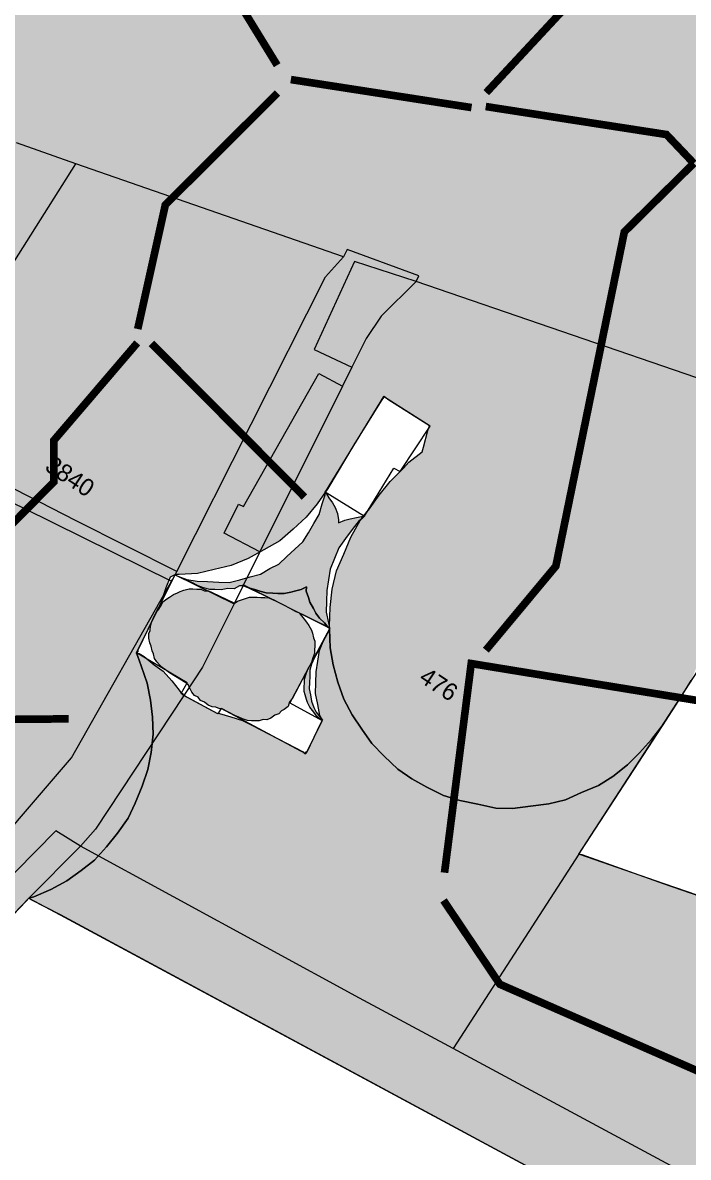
# Model space of a CAD drawing. Header units: metres. Extents: x -334141 to -333355, y -28168 to -27441.
# Drawn here: x -333699.4 to -333651.6, y -27916.3 to -27834.7 of the extents above; entities that cross this region are included whole.
import ezdxf

# ---------------------------------------------------------------- set-up
doc = ezdxf.new("R2010")
doc.units = ezdxf.units.M
for name, color, linetype, lineweight, true_color in [('EB-12-STREET-16-26M', 7, 'CONTINUOUS', 18, 0x4a5a46), ('EB-12-STREET-9-16M', 7, 'CONTINUOUS', 18, 0x84917d), ('EB-12-STREET-OVER-26M', 7, 'CONTINUOUS', 18, 0x2b3529), ('EB-12-STREET-VOID', 7, 'CONTINUOUS', 18, 0xe5e8e1), ('EB-BASE-DIVIDING', 7, 'CONTINUOUS', 18, 0xc8bcac), ('EB-BASE-EASEMENTS', 7, 'CONTINUOUS', 18, 0x71806b), ('EB-BASE-ENCROACHED', 7, 'CONTINUOUS', 18, 0x725d47), ('EB-BASE-PARCEL-NUMBERS', 7, 'CONTINUOUS', 9, 0x8a8d90), ('EB-BASE-PARCELS', 7, 'CONTINUOUS', 18, 0x8a8d90), ('EB-BASE-SECTIONS', 7, 'CONTINUOUS', 9, 0xded8cf), ('EB-BASE-SHEETS', 7, 'CONTINUOUS', 9, 0xded8cf), ('EB-BASE-STRUCTURES', 7, 'CONTINUOUS', 18, 0x4e504d)]:
    doc.layers.add(name, color=color, linetype=linetype, lineweight=lineweight, true_color=true_color)
doc.styles.add('OD-INTER', font='Inter.ttf')

msp = doc.modelspace()

# ---------------------------------------------------------------- hatches: boundary and pattern name
at = {"layer": 'EB-12-STREET-VOID', "transparency": 33554630}
for points in [[(-334024.373, -27732.058), (-334025.151, -27733.14), (-334026.019, -27734.109), (-334026.975, -27734.963), (-334028.019, -27735.703), (-334029.156, -27736.44), (-334030.378, -27736.952), (-334031.596, -27737.353), (-334032.906, -27737.751), (-334034.208, -27737.927), (-334035.503, -27737.881), (-334036.797, -27737.835), (-334038.084, -27737.568), (-334039.366, -27737.19), (-334040.742, -27736.808), (-334041.015, -27736.687), (-334041.292, -27736.678), (-334043.685, -27736.26), (-334044.24, -27736.24), (-334045.526, -27735.973), (-334046.813, -27735.705), (-334047.999, -27735.219), (-334049.182, -27734.623), (-334050.268, -27733.918), (-334051.354, -27733.214), (-334052.247, -27732.294), (-334053.136, -27731.264), (-334053.933, -27730.236), (-334054.541, -27729.105), (-334055.053, -27727.866), (-334055.472, -27726.63), (-334055.703, -27725.289), (-334055.845, -27724.063), (-334055.906, -27723.173), (-334055.975, -27722.505), (-334056.431, -27719.713), (-334056.5, -27719.045), (-334057.239, -27716.354), (-334057.4, -27715.683), (-334058.339, -27713.429), (-334058.669, -27712.307), (-334058.908, -27711.189), (-334059.053, -27710.074), (-334059.103, -27708.851), (-334059.072, -27702.746), (-334059.029, -27701.527), (-334058.89, -27700.199), (-334058.565, -27698.879), (-334058.06, -27697.676), (-334057.555, -27696.472), (-334056.868, -27695.386), (-334056.001, -27694.418), (-334055.133, -27693.45), (-334054.177, -27692.595), (-334053.133, -27691.855), (-334051.996, -27691.118), (-334050.774, -27690.606), (-334049.557, -27690.205), (-334048.25, -27689.918), (-334046.952, -27689.853), (-334044.074, -27689.622), (-334043.33, -27689.537), (-334040.163, -27688.983), (-334039.231, -27688.794), (-334038.302, -27688.716), (-334037.377, -27688.748), (-334034.588, -27688.403), (-334034.033, -27688.422), (-334030.492, -27687.77), (-334029.745, -27687.575), (-334026.658, -27686.685), (-334025.44, -27686.284), (-334024.046, -27686.111), (-334022.751, -27686.157), (-334021.457, -27686.203), (-334020.166, -27686.359), (-334018.883, -27686.737), (-334017.697, -27687.223), (-334016.515, -27687.82), (-334015.336, -27688.528), (-334014.346, -27689.34), (-334013.361, -27690.263), (-334012.564, -27691.29), (-334011.863, -27692.425), (-334011.163, -27693.56), (-334010.905, -27694.124), (-334010.816, -27694.238), (-334010.724, -27694.241), (-334008.436, -27694.988), (-334008.162, -27695.109), (-334007.885, -27695.119), (-334006.687, -27695.272), (-334005.585, -27695.533), (-334004.487, -27695.905), (-334003.393, -27696.387), (-334002.396, -27696.978), (-334001.941, -27697.216), (-334001.672, -27697.447), (-334001.306, -27697.571), (-333997.735, -27698.697), (-333997.647, -27698.811), (-333988.772, -27701.788), (-333977.339, -27705.745), (-333977.247, -27705.748), (-333968.191, -27708.843), (-333949.347, -27715.281), (-333938.735, -27718.875), (-333938.642, -27718.878), (-333922.638, -27724.439), (-333908.728, -27729.038), (-333908.547, -27729.155), (-333902.238, -27731.376), (-333902.149, -27731.49), (-333889.522, -27735.71), (-333876.992, -27740.038), (-333876.715, -27740.048), (-333876.345, -27740.061), (-333866.65, -27738.183), (-333865.44, -27738.004), (-333864.142, -27737.939), (-333862.848, -27737.984), (-333861.649, -27738.138), (-333860.367, -27738.516), (-333859.176, -27738.891), (-333858.083, -27739.374), (-333856.997, -27740.078), (-333856.003, -27740.779), (-333855.017, -27741.702), (-333854.216, -27742.619), (-333853.419, -27743.646), (-333852.715, -27744.67), (-333852.284, -27745.573), (-333852.115, -27746.023), (-333851.41, -27747.047), (-333851.237, -27747.386), (-333850.967, -27747.618), (-333849.897, -27748.766), (-333849.627, -27748.997), (-333849.354, -27749.118), (-333848.445, -27749.594), (-333848.171, -27749.715), (-333847.898, -27749.835), (-333820.911, -27759.003), (-333804.81, -27764.456), (-333786.239, -27770.773), (-333770.134, -27776.115), (-333769.398, -27776.252), (-333768.478, -27776.395), (-333768.478, -27776.395), (-333767.83, -27776.418), (-333766.994, -27776.337), (-333766.717, -27776.346), (-333765.511, -27776.278), (-333764.216, -27776.324), (-333763.018, -27776.477), (-333761.828, -27776.852), (-333760.638, -27777.227), (-333759.451, -27777.713), (-333758.458, -27778.414), (-333757.372, -27779.118), (-333756.474, -27779.927), (-333755.581, -27780.847), (-333754.877, -27781.871), (-333754.877, -27781.871), (-333754.511, -27781.995), (-333739.33, -27787.304), (-333739.238, -27787.307), (-333734.118, -27789.153), (-333724.608, -27792.486), (-333719.485, -27794.221), (-333719.392, -27794.224), (-333713.264, -27796.328), (-333701.01, -27800.645), (-333691.315, -27803.985), (-333691.222, -27803.988), (-333687.382, -27805.345), (-333683.542, -27806.701), (-333679.605, -27807.95), (-333677.594, -27808.687), (-333677.317, -27808.697), (-333673.48, -27810.165), (-333673.388, -27810.168), (-333669.636, -27811.41), (-333669.636, -27811.41), (-333662.96, -27813.755), (-333655.641, -27816.234), (-333651.25, -27817.721), (-333650.973, -27817.73), (-333650.88, -27817.734), (-333649.779, -27817.995), (-333648.584, -27818.259), (-333647.394, -27818.634), (-333646.212, -27819.231), (-333645.484, -27819.589), (-333645.303, -27819.707), (-333645.029, -27819.827), (-333642.741, -27820.574), (-333639.54, -27821.686), (-333639.448, -27821.689), (-333633.323, -27823.904), (-333632.499, -27824.155), (-333631.131, -27824.758), (-333629.949, -27825.355), (-333626.952, -27827.015), (-333623.409, -27828.916), (-333619.865, -27830.817), (-333619.773, -27830.82), (-333616.322, -27832.718), (-333609.146, -27836.635), (-333592.434, -27845.772), (-333592.341, -27845.775), (-333570.36, -27857.763), (-333546.295, -27871.045), (-333539.57, -27874.612), (-333539.478, -27874.616), (-333533.03, -27878.173), (-333526.764, -27881.614), (-333523.312, -27883.512), (-333522.222, -27884.105), (-333521.233, -27884.917), (-333520.247, -27885.84), (-333519.354, -27886.76), (-333518.649, -27887.783), (-333517.948, -27888.918), (-333517.437, -27890.157), (-333517.017, -27891.393), (-333516.69, -27892.626), (-333516.552, -27893.963), (-333516.507, -27895.297), (-333516.642, -27896.513), (-333516.874, -27897.837), (-333517.195, -27899.047), (-333517.7, -27900.25), (-333518.298, -27901.45), (-333518.984, -27902.536), (-333519.759, -27903.508), (-333520.719, -27904.473), (-333521.675, -27905.327), (-333522.812, -27906.064), (-333523.945, -27906.69), (-333524.037, -27906.687), (-333524.793, -27907.104), (-333525.078, -27907.316), (-333525.648, -27907.74), (-333526.126, -27908.168), (-333526.411, -27908.38), (-333526.889, -27908.807), (-333527.082, -27909.022), (-333527.275, -27909.237), (-333529.434, -27912.713), (-333530.9, -27914.882), (-333537.968, -27926.289), (-333537.968, -27926.289), (-333540.031, -27929.657), (-333540.424, -27930.309), (-333540.813, -27930.851), (-333542.086, -27932.804), (-333542.182, -27932.911), (-333551.298, -27947.243), (-333551.394, -27947.351), (-333558.663, -27959.195), (-333559.441, -27960.277), (-333560.309, -27961.246), (-333561.176, -27962.214), (-333562.225, -27963.065), (-333563.358, -27963.691), (-333564.491, -27964.317), (-333565.708, -27964.718), (-333567.019, -27965.116), (-333568.321, -27965.292), (-333569.619, -27965.358), (-333570.914, -27965.312), (-333572.204, -27965.155), (-333573.491, -27964.888), (-333574.678, -27964.402), (-333575.86, -27963.805), (-333607.39, -27946.93), (-333607.386, -27946.819), (-333620.016, -27940.046), (-333642.64, -27927.924), (-333642.733, -27927.921), (-333644.458, -27926.972), (-333645.545, -27926.268), (-333646.627, -27925.452), (-333647.616, -27924.64), (-333648.417, -27923.724), (-333649.21, -27922.586), (-333649.822, -27921.565), (-333650.427, -27920.323), (-333650.846, -27919.087), (-333651.08, -27917.858), (-333651.315, -27916.628), (-333651.36, -27915.295), (-333651.221, -27913.967), (-333650.993, -27912.754), (-333650.672, -27911.544), (-333650.26, -27910.338), (-333649.662, -27909.138), (-333648.975, -27908.052), (-333648.197, -27906.969), (-333647.333, -27906.112), (-333646.285, -27905.261), (-333645.24, -27904.521), (-333644.107, -27903.894), (-333642.978, -27903.379), (-333641.76, -27902.978), (-333640.454, -27902.691), (-333639.152, -27902.515), (-333637.853, -27902.45), (-333636.655, -27902.603), (-333635.368, -27902.871), (-333634.086, -27903.249), (-333629.055, -27904.981), (-333589.352, -27918.481), (-333589.074, -27918.491), (-333588.882, -27918.276), (-333569.872, -27888.53), (-333569.679, -27888.315), (-333569.952, -27888.194), (-333599.039, -27878.176), (-333599.128, -27878.062), (-333609.282, -27874.595), (-333639.466, -27864.206), (-333639.74, -27864.085), (-333639.933, -27864.3), (-333647.082, -27875.371), (-333647.86, -27876.454), (-333648.635, -27877.425), (-333649.591, -27878.28), (-333650.258, -27878.811), (-333650.47, -27879.581), (-333650.883, -27880.787), (-333651.389, -27881.991), (-333652.075, -27883.076), (-333653.448, -27885.248), (-333654.223, -27886.22), (-333655.09, -27887.188), (-333655.954, -27888.046), (-333657.002, -27888.897), (-333658.043, -27889.526), (-333659.264, -27890.038), (-333660.393, -27890.554), (-333661.607, -27890.844), (-333662.909, -27891.02), (-333664.212, -27891.196), (-333665.414, -27891.154), (-333666.7, -27890.886), (-333667.987, -27890.619), (-333669.177, -27890.244), (-333670.36, -27889.647), (-333671.45, -27889.053), (-333672.444, -27888.352), (-333673.429, -27887.429), (-333674.323, -27886.51), (-333675.027, -27885.486), (-333675.732, -27884.462), (-333676.34, -27883.33), (-333676.759, -27882.094), (-333677.086, -27880.862), (-333677.32, -27879.632), (-333677.366, -27878.299), (-333677.358, -27878.077), (-333677.311, -27876.746), (-333677.172, -27875.419), (-333676.847, -27874.099), (-333676.342, -27872.895), (-333675.837, -27871.692), (-333675.146, -27870.495), (-333674.66, -27869.846), (-333674.564, -27869.739), (-333673.785, -27868.656), (-333673.01, -27867.684), (-333672.05, -27866.719), (-333672.05, -27866.719), (-333671.665, -27866.289), (-333670.713, -27865.545), (-333670.609, -27865.216), (-333670.288, -27864.006), (-333670.184, -27863.677), (-333670.365, -27863.559), (-333673.173, -27861.795), (-333673.442, -27861.564), (-333673.639, -27861.89), (-333675.602, -27865.04), (-333677.472, -27868.193), (-333678.251, -27869.276), (-333679.026, -27870.247), (-333679.982, -27871.102), (-333680.938, -27871.956), (-333682.071, -27872.582), (-333683.204, -27873.208), (-333684.425, -27873.72), (-333685.639, -27874.01), (-333686.853, -27874.301), (-333688.151, -27874.366), (-333688.429, -27874.356), (-333688.618, -27874.46), (-333688.806, -27874.565), (-333689.111, -27875.331), (-333689.524, -27876.537), (-333689.721, -27876.864), (-333690.022, -27877.519), (-333690.022, -27877.519), (-333691.121, -27879.811), (-333691.125, -27879.922), (-333691.221, -27880.03), (-333691.137, -27880.255), (-333690.883, -27880.93), (-333690.463, -27882.166), (-333690.229, -27883.395), (-333690.087, -27884.621), (-333690.038, -27885.844), (-333690.177, -27887.171), (-333690.405, -27888.384), (-333690.818, -27889.591), (-333691.323, -27890.794), (-333691.825, -27891.887), (-333692.604, -27892.969), (-333693.379, -27893.941), (-333694.246, -27894.91), (-333695.198, -27895.653), (-333696.242, -27896.393), (-333697.376, -27897.019), (-333698.597, -27897.531), (-333698.971, -27897.629), (-333699.164, -27897.844), (-333700.991, -27899.778), (-333701.947, -27900.632), (-333702.899, -27901.376), (-333704.036, -27902.113), (-333705.165, -27902.628), (-333706.383, -27903.029), (-333707.6, -27903.43), (-333708.81, -27903.609), (-333710.109, -27903.675), (-333711.403, -27903.629), (-333712.694, -27903.472), (-333713.888, -27903.208), (-333715.078, -27902.833), (-333716.261, -27902.236), (-333717.351, -27901.643), (-333726.764, -27895.538), (-333727.037, -27895.417), (-333727.492, -27895.179), (-333727.765, -27895.059), (-333728.948, -27894.462), (-333730.034, -27893.758), (-333731.116, -27892.942), (-333732.009, -27892.023), (-333732.806, -27890.995), (-333733.603, -27889.968), (-333734.207, -27888.726), (-333734.723, -27887.597), (-333735.046, -27886.254), (-333735.28, -27885.025), (-333735.418, -27883.688), (-333735.41, -27883.466), (-333735.41, -27883.466), (-333735.833, -27882.341), (-333736.16, -27881.108), (-333736.395, -27879.879), (-333736.471, -27879.432), (-333736.652, -27879.315), (-333736.652, -27879.315), (-333737.831, -27878.607), (-333737.831, -27878.607), (-333738.559, -27878.248), (-333738.559, -27878.248), (-333739.649, -27877.655), (-333740.735, -27876.95), (-333741.725, -27876.138), (-333742.618, -27875.219), (-333743.327, -27874.306), (-333744.031, -27873.282), (-333744.639, -27872.15), (-333745.155, -27871.022), (-333745.482, -27869.789), (-333745.716, -27868.56), (-333745.858, -27867.334), (-333745.903, -27866), (-333745.768, -27864.784), (-333745.54, -27863.571), (-333745.432, -27863.13), (-333745.324, -27862.69), (-333745.324, -27862.69), (-333745.743, -27861.454), (-333745.977, -27860.225), (-333746.119, -27858.999), (-333746.072, -27857.668), (-333745.937, -27856.452), (-333745.709, -27855.239), (-333745.388, -27854.029), (-333743.636, -27848.984), (-333743.536, -27848.766), (-333743.705, -27848.316), (-333744.036, -27847.194), (-333744.27, -27845.965), (-333744.412, -27844.739), (-333744.462, -27843.516), (-333744.326, -27842.299), (-333744.098, -27841.086), (-333743.778, -27839.877), (-333743.265, -27838.452), (-333740.27, -27829.677), (-333740.166, -27829.347), (-333740.439, -27829.226), (-333754.615, -27824.286), (-333754.892, -27824.276), (-333755.166, -27824.155), (-333755.443, -27824.146), (-333755.998, -27824.126), (-333756.741, -27824.211), (-333757.296, -27824.191), (-333758.229, -27824.38), (-333759.065, -27824.462), (-333759.812, -27824.657), (-333760.656, -27824.961), (-333761.126, -27825.166), (-333761.315, -27825.27), (-333761.596, -27825.371), (-333762.259, -27825.792), (-333762.448, -27825.896), (-333762.637, -27826.001), (-333762.83, -27826.216), (-333763.782, -27826.959), (-333764.915, -27827.586), (-333766.044, -27828.101), (-333767.262, -27828.502), (-333768.479, -27828.903), (-333769.782, -27829.079), (-333770.988, -27829.147), (-333772.282, -27829.102), (-333773.569, -27828.834), (-333774.763, -27828.57), (-333775.953, -27828.195), (-333777.136, -27827.598), (-333778.226, -27827.005), (-333779.215, -27826.193), (-333779.578, -27825.958), (-333779.847, -27825.726), (-333780.121, -27825.606), (-333807.566, -27816.311), (-333807.655, -27816.197), (-333812.782, -27814.573), (-333812.874, -27814.57), (-333845.262, -27803.657), (-333845.262, -27803.657), (-333873.797, -27793.769), (-333874.163, -27793.645), (-333874.722, -27793.736), (-333874.814, -27793.733), (-333876.109, -27793.687), (-333877.4, -27793.531), (-333878.686, -27793.263), (-333879.873, -27792.777), (-333881.059, -27792.291), (-333882.145, -27791.587), (-333883.231, -27790.883), (-333883.501, -27790.651), (-333883.774, -27790.53), (-333911.312, -27781.232), (-333912.406, -27780.749), (-333913.588, -27780.153), (-333914.586, -27779.562), (-333915.576, -27778.75), (-333916.473, -27777.942), (-333917.274, -27777.025), (-333917.978, -27776.001), (-333918.59, -27774.981), (-333919.106, -27773.852), (-333919.529, -27772.727), (-333919.856, -27771.495), (-333920.09, -27770.265), (-333920.139, -27769.042), (-333920.096, -27767.823), (-333920.089, -27767.601), (-333920.362, -27767.48), (-333940.854, -27760.54), (-333962.079, -27753.352), (-333975.526, -27748.77), (-333975.618, -27748.766), (-334003.703, -27739.226), (-334003.703, -27739.226), (-334024.099, -27732.178), (-334024.373, -27732.058), (-334024.373, -27732.058)], [(-333676.726, -27870.662), (-333676.256, -27870.456), (-333675.882, -27870.358), (-333675.416, -27870.264), (-333674.95, -27870.169), (-333674.857, -27870.172), (-333675.05, -27870.388), (-333675.239, -27870.492), (-333675.724, -27871.141), (-333676.21, -27871.79), (-333676.696, -27872.439), (-333677.001, -27873.205), (-333677.306, -27873.971), (-333677.425, -27874.744), (-333677.545, -27875.517), (-333677.573, -27876.293), (-333677.6, -27877.069), (-333677.443, -27877.852), (-333677.362, -27878.188), (-333677.362, -27878.188), (-333677.454, -27878.185), (-333677.72, -27877.842), (-333678.078, -27877.496), (-333678.344, -27877.154), (-333678.517, -27876.815), (-333678.779, -27876.362), (-333678.859, -27876.026), (-333679.029, -27875.576), (-333679.017, -27875.243), (-333679.395, -27875.452), (-333679.768, -27875.55), (-333680.142, -27875.647), (-333680.608, -27875.742), (-333681.071, -27875.726), (-333681.441, -27875.713), (-333681.903, -27875.696), (-333682.361, -27875.569), (-333682.727, -27875.445), (-333683.186, -27875.318), (-333683.459, -27875.197), (-333683.459, -27875.197), (-333683.548, -27875.083), (-333683.644, -27875.191), (-333683.829, -27875.184), (-333684.207, -27875.393), (-333684.669, -27875.377), (-333685.135, -27875.471), (-333685.598, -27875.455), (-333685.967, -27875.442), (-333686.426, -27875.315), (-333686.792, -27875.191), (-333687.246, -27874.953), (-333688.34, -27874.47), (-333688.34, -27874.47), (-333687.608, -27874.718), (-333686.873, -27874.855), (-333686.133, -27874.881), (-333685.301, -27874.91), (-333684.561, -27874.936), (-333683.813, -27874.741), (-333683.066, -27874.545), (-333682.318, -27874.35), (-333681.655, -27873.929), (-333680.996, -27873.619), (-333680.422, -27873.084), (-333679.848, -27872.55), (-333679.273, -27872.015), (-333678.88, -27871.363), (-333678.487, -27870.71), (-333678.093, -27870.058), (-333677.881, -27869.289), (-333677.673, -27868.63), (-333677.665, -27868.408), (-333677.665, -27868.408), (-333677.665, -27868.408), (-333677.403, -27868.862), (-333677.137, -27869.204), (-333676.964, -27869.543), (-333676.795, -27869.993), (-333676.718, -27870.44), (-333676.726, -27870.662), (-333676.726, -27870.662)], [(-333679.546, -27877.112), (-333679.369, -27877.34), (-333679.192, -27877.568), (-333679.014, -27877.796), (-333678.837, -27878.025), (-333678.664, -27878.364), (-333678.58, -27878.589), (-333678.499, -27878.925), (-333678.414, -27879.15), (-333678.426, -27879.482), (-333678.438, -27879.815), (-333678.445, -27880.037), (-333678.55, -27880.366), (-333678.654, -27880.695), (-333678.754, -27880.914), (-333677.366, -27878.299), (-333677.366, -27878.299), (-333678.261, -27880.043), (-333678.457, -27880.369), (-333678.658, -27880.806), (-333678.766, -27881.247), (-333678.782, -27881.69), (-333678.797, -27882.134), (-333678.813, -27882.577), (-333678.736, -27883.024), (-333678.659, -27883.47), (-333678.49, -27883.921), (-333678.317, -27884.26), (-333678.051, -27884.602), (-333677.963, -27884.716), (-333677.874, -27884.83), (-333677.966, -27884.827), (-333677.966, -27884.827), (-333678.236, -27884.596), (-333678.413, -27884.367), (-333678.59, -27884.139), (-333678.767, -27883.911), (-333678.941, -27883.572), (-333679.025, -27883.347), (-333679.106, -27883.011), (-333679.191, -27882.786), (-333679.179, -27882.453), (-333679.167, -27882.12), (-333679.159, -27881.899), (-333679.055, -27881.569), (-333678.951, -27881.24), (-333678.851, -27881.022), (-333680.042, -27883.311), (-333680.235, -27883.526), (-333680.339, -27883.855), (-333680.624, -27884.067), (-333680.813, -27884.172), (-333681.006, -27884.387), (-333681.287, -27884.488), (-333681.573, -27884.7), (-333681.854, -27884.801), (-333682.131, -27884.791), (-333682.413, -27884.892), (-333682.69, -27884.882), (-333682.967, -27884.873), (-333683.245, -27884.863), (-333683.611, -27884.739), (-333683.884, -27884.618), (-333684.158, -27884.498), (-333685.067, -27884.021), (-333685.159, -27884.018), (-333685.159, -27884.018), (-333685.252, -27884.015), (-333685.252, -27884.015), (-333685.525, -27883.894), (-333685.802, -27883.884), (-333686.076, -27883.764), (-333686.346, -27883.532), (-333686.619, -27883.412), (-333686.796, -27883.183), (-333687.07, -27883.063), (-333687.247, -27882.834), (-333687.42, -27882.495), (-333687.505, -27882.27), (-333687.597, -27882.267), (-333687.593, -27882.156), (-333687.686, -27882.153), (-333687.686, -27882.153), (-333688.864, -27881.445), (-333689.134, -27881.214), (-333689.315, -27881.096), (-333689.584, -27880.865), (-333689.761, -27880.636), (-333689.938, -27880.408), (-333690.019, -27880.072), (-333690.104, -27879.847), (-333690.185, -27879.511), (-333690.269, -27879.286), (-333690.35, -27878.951), (-333690.338, -27878.618), (-333690.238, -27878.399), (-333690.226, -27878.067), (-333690.122, -27877.738), (-333690.022, -27877.519), (-333690.022, -27877.519), (-333689.821, -27877.082), (-333689.725, -27876.974), (-333689.628, -27876.867), (-333689.432, -27876.541), (-333689.331, -27876.322), (-333689.046, -27876.11), (-333688.857, -27876.006), (-333688.572, -27875.794), (-333688.291, -27875.693), (-333688.102, -27875.589), (-333687.821, -27875.488), (-333687.447, -27875.39), (-333687.169, -27875.399), (-333686.892, -27875.409), (-333686.615, -27875.419), (-333686.341, -27875.54), (-333686.064, -27875.55), (-333685.79, -27875.67), (-333684.242, -27876.391), (-333684.246, -27876.502), (-333684.149, -27876.394), (-333683.961, -27876.29), (-333683.679, -27876.189), (-333683.398, -27876.088), (-333683.117, -27875.987), (-333682.839, -27875.996), (-333682.562, -27876.006), (-333682.285, -27876.016), (-333682.007, -27876.026), (-333681.73, -27876.035), (-333681.456, -27876.156), (-333681.183, -27876.277), (-333683.459, -27875.197), (-333683.459, -27875.197), (-333683.186, -27875.318), (-333682.727, -27875.445), (-333682.361, -27875.569), (-333681.903, -27875.696), (-333681.441, -27875.713), (-333681.071, -27875.726), (-333680.608, -27875.742), (-333680.142, -27875.647), (-333679.768, -27875.55), (-333679.395, -27875.452), (-333679.017, -27875.243), (-333679.029, -27875.576), (-333678.859, -27876.026), (-333678.779, -27876.362), (-333678.517, -27876.815), (-333678.344, -27877.154), (-333678.078, -27877.496), (-333677.72, -27877.842), (-333677.454, -27878.185), (-333677.362, -27878.188), (-333677.362, -27878.188), (-333680.093, -27876.87), (-333679.819, -27876.991), (-333679.546, -27877.112)], [(-333696.698, -27898.819), (-333698.79, -27897.746), (-333698.971, -27897.629), (-333698.971, -27897.629), (-333698.597, -27897.531), (-333697.376, -27897.019), (-333696.242, -27896.393), (-333695.198, -27895.653), (-333694.246, -27894.91), (-333693.379, -27893.941), (-333692.604, -27892.969), (-333691.825, -27891.887), (-333691.323, -27890.794), (-333690.818, -27889.591), (-333690.405, -27888.384), (-333690.177, -27887.171), (-333690.038, -27885.844), (-333690.087, -27884.621), (-333690.229, -27883.395), (-333690.463, -27882.166), (-333690.883, -27880.93), (-333691.137, -27880.255), (-333691.221, -27880.03), (-333691.221, -27880.03), (-333691.129, -27880.033), (-333691.036, -27880.036), (-333690.674, -27880.271), (-333689.954, -27880.852), (-333689.322, -27881.318), (-333688.699, -27882.006), (-333688.167, -27882.691), (-333687.99, -27882.919), (-333687.898, -27882.922), (-333687.902, -27883.033), (-333687.809, -27883.037), (-333687.809, -27883.037), (-333687.628, -27883.154), (-333685.448, -27884.341), (-333685.448, -27884.341), (-333685.356, -27884.344), (-333685.263, -27884.348), (-333684.439, -27884.599), (-333683.615, -27884.85), (-333682.887, -27885.208), (-333679.251, -27887.113), (-333679.162, -27887.227), (-333679.07, -27887.23), (-333679.066, -27887.119), (-333678.973, -27887.123), (-333677.974, -27885.049), (-333677.874, -27884.83), (-333678.047, -27884.491), (-333678.047, -27884.491), (-333678.047, -27884.491), (-333678.205, -27883.709), (-333678.362, -27882.926), (-333678.335, -27882.15), (-333678.307, -27881.374), (-333678.188, -27880.601), (-333678.068, -27879.828), (-333677.763, -27879.062), (-333677.466, -27878.517), (-333677.466, -27878.517), (-333677.366, -27878.299), (-333677.362, -27878.188), (-333677.366, -27878.299), (-333677.32, -27879.632), (-333677.086, -27880.862), (-333676.759, -27882.094), (-333676.34, -27883.33), (-333675.732, -27884.462), (-333675.027, -27885.486), (-333674.323, -27886.51), (-333673.429, -27887.429), (-333672.444, -27888.352), (-333671.45, -27889.053), (-333670.36, -27889.647), (-333669.177, -27890.244), (-333667.987, -27890.619), (-333666.7, -27890.886), (-333665.414, -27891.154), (-333664.212, -27891.196), (-333662.909, -27891.02), (-333661.607, -27890.844), (-333660.393, -27890.554), (-333659.264, -27890.038), (-333658.043, -27889.526), (-333657.002, -27888.897), (-333655.954, -27888.046), (-333655.09, -27887.188), (-333654.223, -27886.22), (-333653.448, -27885.248), (-333659.32, -27894.255), (-333659.421, -27894.473), (-333659.236, -27894.48), (-333653.384, -27896.573), (-333629.055, -27904.981), (-333634.086, -27903.249), (-333635.368, -27902.871), (-333636.655, -27902.603), (-333637.853, -27902.45), (-333639.152, -27902.515), (-333640.454, -27902.691), (-333641.76, -27902.978), (-333642.978, -27903.379), (-333644.107, -27903.894), (-333645.24, -27904.521), (-333646.285, -27905.261), (-333647.333, -27906.112), (-333648.197, -27906.969), (-333648.975, -27908.052), (-333649.662, -27909.138), (-333650.26, -27910.338), (-333650.672, -27911.544), (-333650.993, -27912.754), (-333651.221, -27913.967), (-333651.36, -27915.295), (-333651.315, -27916.628), (-333651.08, -27917.858), (-333650.846, -27919.087), (-333650.427, -27920.323), (-333649.822, -27921.565), (-333649.21, -27922.586), (-333648.417, -27923.724), (-333647.616, -27924.64), (-333646.627, -27925.452), (-333645.545, -27926.268), (-333644.458, -27926.972), (-333696.698, -27898.819)]]:
    msp.add_hatch(color=256, dxfattribs=at).paths.add_polyline_path(points)

# ---------------------------------------------------------------- linework, layer by layer
at = {"layer": 'EB-12-STREET-16-26M', "const_width": 0.55}
for points in [[(-333679.16, -27868.8), (-333690.157, -27857.754)], [(-333696.109, -27884.742), (-333701.11, -27884.787), (-333705.134, -27880.76)]]:
    msp.add_lwpolyline(points, dxfattribs=at)
at = {"layer": 'EB-12-STREET-9-16M', "const_width": 0.55}
msp.add_lwpolyline([(-333635.116, -27811.74), (-333640.116, -27811.786), (-333666.099, -27839.732)], dxfattribs=at)
at = {"layer": 'EB-12-STREET-OVER-26M', "const_width": 0.55}
for points in [[(-333681.12, -27837.759), (-333684.184, -27832.766), (-333692.121, -27826.824), (-333719.103, -27822.764)], [(-333667.155, -27840.805), (-333680.138, -27838.792)], [(-333691.139, -27856.721), (-333689.158, -27847.799), (-333681.098, -27839.758)], [(-333651.188, -27844.809), (-333653.151, -27842.742), (-333666.134, -27840.73)], [(-333666.124, -27879.805), (-333661.097, -27873.766), (-333656.176, -27849.74), (-333651.188, -27844.809)], [(-333706.103, -27876.73), (-333697.175, -27867.72), (-333697.162, -27864.723), (-333691.174, -27857.719)], [(-333669.096, -27895.797), (-333667.177, -27880.767), (-333551.103, -27899.738), (-333554.163, -27907.734), (-333571.133, -27934.776), (-333576.112, -27936.821), (-333608.139, -27928.809), (-333665.12, -27903.819), (-333669.166, -27897.793)]]:
    msp.add_lwpolyline(points, dxfattribs=at)
at = {"layer": 'EB-12-STREET-VOID'}
for points in [[(-333651.389, -27881.991), (-333652.075, -27883.076), (-333653.448, -27885.248), (-333654.223, -27886.22), (-333655.09, -27887.188), (-333655.954, -27888.046), (-333657.002, -27888.897), (-333658.043, -27889.526), (-333659.264, -27890.038), (-333660.393, -27890.554), (-333661.607, -27890.844), (-333662.909, -27891.02), (-333664.212, -27891.196), (-333665.414, -27891.154), (-333666.7, -27890.886), (-333667.987, -27890.619), (-333669.177, -27890.244), (-333670.36, -27889.647), (-333671.45, -27889.053), (-333672.444, -27888.352), (-333673.429, -27887.429), (-333674.323, -27886.51), (-333675.027, -27885.486), (-333675.732, -27884.462), (-333676.34, -27883.33), (-333676.759, -27882.094), (-333677.086, -27880.862), (-333677.32, -27879.632), (-333677.366, -27878.299), (-333677.358, -27878.077), (-333677.311, -27876.746), (-333677.172, -27875.419), (-333676.847, -27874.099), (-333676.342, -27872.895), (-333675.837, -27871.692), (-333675.146, -27870.495), (-333674.66, -27869.846), (-333674.564, -27869.739), (-333673.785, -27868.656), (-333673.01, -27867.684), (-333672.05, -27866.719), (-333672.05, -27866.719), (-333671.665, -27866.289), (-333670.713, -27865.545), (-333670.609, -27865.216), (-333670.288, -27864.006), (-333670.184, -27863.677), (-333670.365, -27863.559), (-333673.173, -27861.795), (-333673.442, -27861.564), (-333673.639, -27861.89), (-333675.602, -27865.04), (-333677.472, -27868.193), (-333678.251, -27869.276), (-333679.026, -27870.247), (-333679.982, -27871.102), (-333680.938, -27871.956), (-333682.071, -27872.582), (-333683.204, -27873.208), (-333684.425, -27873.72), (-333685.639, -27874.01), (-333686.853, -27874.301), (-333688.151, -27874.366), (-333688.429, -27874.356), (-333688.618, -27874.46), (-333688.806, -27874.565), (-333689.111, -27875.331), (-333689.524, -27876.537), (-333689.721, -27876.864), (-333690.022, -27877.519), (-333690.022, -27877.519), (-333691.121, -27879.811), (-333691.125, -27879.922), (-333691.221, -27880.03), (-333691.137, -27880.255), (-333690.883, -27880.93), (-333690.463, -27882.166), (-333690.229, -27883.395), (-333690.087, -27884.621), (-333690.038, -27885.844), (-333690.177, -27887.171), (-333690.405, -27888.384), (-333690.818, -27889.591), (-333691.323, -27890.794), (-333691.825, -27891.887), (-333692.604, -27892.969), (-333693.379, -27893.941), (-333694.246, -27894.91), (-333695.198, -27895.653), (-333696.242, -27896.393), (-333697.376, -27897.019), (-333698.597, -27897.531), (-333698.971, -27897.629), (-333699.164, -27897.844), (-333700.991, -27899.778)], [(-333644.458, -27926.972), (-333696.698, -27898.819), (-333696.698, -27898.819), (-333698.79, -27897.746), (-333698.971, -27897.629), (-333698.971, -27897.629), (-333698.597, -27897.531), (-333697.376, -27897.019), (-333696.242, -27896.393), (-333695.198, -27895.653), (-333694.246, -27894.91), (-333693.379, -27893.941), (-333692.604, -27892.969), (-333691.825, -27891.887), (-333691.323, -27890.794), (-333690.818, -27889.591), (-333690.405, -27888.384), (-333690.177, -27887.171), (-333690.038, -27885.844), (-333690.087, -27884.621), (-333690.229, -27883.395), (-333690.463, -27882.166), (-333690.883, -27880.93), (-333691.137, -27880.255), (-333691.221, -27880.03), (-333691.221, -27880.03), (-333691.129, -27880.033), (-333691.036, -27880.036), (-333690.674, -27880.271), (-333689.954, -27880.852), (-333689.322, -27881.318), (-333688.699, -27882.006), (-333688.167, -27882.691), (-333687.99, -27882.919), (-333687.898, -27882.922), (-333687.902, -27883.033), (-333687.809, -27883.037), (-333687.809, -27883.037), (-333687.628, -27883.154), (-333685.448, -27884.341), (-333685.448, -27884.341), (-333685.356, -27884.344), (-333685.263, -27884.348), (-333684.439, -27884.599), (-333683.615, -27884.85), (-333682.887, -27885.208), (-333679.251, -27887.113), (-333679.162, -27887.227), (-333679.07, -27887.23), (-333679.066, -27887.119), (-333678.973, -27887.123), (-333677.974, -27885.049), (-333677.874, -27884.83), (-333678.047, -27884.491), (-333678.047, -27884.491), (-333678.047, -27884.491), (-333678.205, -27883.709), (-333678.362, -27882.926), (-333678.335, -27882.15), (-333678.307, -27881.374), (-333678.188, -27880.601), (-333678.068, -27879.828), (-333677.763, -27879.062), (-333677.466, -27878.517), (-333677.466, -27878.517), (-333677.366, -27878.299), (-333677.362, -27878.188), (-333677.366, -27878.299), (-333677.32, -27879.632), (-333677.086, -27880.862), (-333676.759, -27882.094), (-333676.34, -27883.33), (-333675.732, -27884.462), (-333675.027, -27885.486), (-333674.323, -27886.51), (-333673.429, -27887.429), (-333672.444, -27888.352), (-333671.45, -27889.053), (-333670.36, -27889.647), (-333669.177, -27890.244), (-333667.987, -27890.619), (-333666.7, -27890.886), (-333665.414, -27891.154), (-333664.212, -27891.196), (-333662.909, -27891.02), (-333661.607, -27890.844), (-333660.393, -27890.554), (-333659.264, -27890.038), (-333658.043, -27889.526), (-333657.002, -27888.897), (-333655.954, -27888.046), (-333655.09, -27887.188), (-333654.223, -27886.22), (-333653.448, -27885.248), (-333659.32, -27894.255), (-333659.421, -27894.473), (-333659.236, -27894.48), (-333653.384, -27896.573), (-333629.055, -27904.981)]]:
    msp.add_lwpolyline(points, dxfattribs=at)
for points in [[(-333676.726, -27870.662), (-333676.256, -27870.456), (-333675.882, -27870.358), (-333675.416, -27870.264), (-333674.95, -27870.169), (-333674.857, -27870.172), (-333675.05, -27870.388), (-333675.239, -27870.492), (-333675.724, -27871.141), (-333676.21, -27871.79), (-333676.696, -27872.439), (-333677.001, -27873.205), (-333677.306, -27873.971), (-333677.425, -27874.744), (-333677.545, -27875.517), (-333677.573, -27876.293), (-333677.6, -27877.069), (-333677.443, -27877.852), (-333677.362, -27878.188), (-333677.362, -27878.188), (-333677.454, -27878.185), (-333677.72, -27877.842), (-333678.078, -27877.496), (-333678.344, -27877.154), (-333678.517, -27876.815), (-333678.779, -27876.362), (-333678.859, -27876.026), (-333679.029, -27875.576), (-333679.017, -27875.243), (-333679.395, -27875.452), (-333679.768, -27875.55), (-333680.142, -27875.647), (-333680.608, -27875.742), (-333681.071, -27875.726), (-333681.441, -27875.713), (-333681.903, -27875.696), (-333682.361, -27875.569), (-333682.727, -27875.445), (-333683.186, -27875.318), (-333683.459, -27875.197), (-333683.459, -27875.197), (-333683.548, -27875.083), (-333683.644, -27875.191), (-333683.829, -27875.184), (-333684.207, -27875.393), (-333684.669, -27875.377), (-333685.135, -27875.471), (-333685.598, -27875.455), (-333685.967, -27875.442), (-333686.426, -27875.315), (-333686.792, -27875.191), (-333687.246, -27874.953), (-333688.34, -27874.47), (-333688.34, -27874.47), (-333687.608, -27874.718), (-333686.873, -27874.855), (-333686.133, -27874.881), (-333685.301, -27874.91), (-333684.561, -27874.936), (-333683.813, -27874.741), (-333683.066, -27874.545), (-333682.318, -27874.35), (-333681.655, -27873.929), (-333680.996, -27873.619), (-333680.422, -27873.084), (-333679.848, -27872.55), (-333679.273, -27872.015), (-333678.88, -27871.363), (-333678.487, -27870.71), (-333678.093, -27870.058), (-333677.881, -27869.289), (-333677.673, -27868.63), (-333677.665, -27868.408), (-333677.665, -27868.408), (-333677.665, -27868.408), (-333677.403, -27868.862), (-333677.137, -27869.204), (-333676.964, -27869.543), (-333676.795, -27869.993), (-333676.718, -27870.44), (-333676.726, -27870.662), (-333676.726, -27870.662)], [(-333679.546, -27877.112), (-333679.369, -27877.34), (-333679.192, -27877.568), (-333679.014, -27877.796), (-333678.837, -27878.025), (-333678.664, -27878.364), (-333678.58, -27878.589), (-333678.499, -27878.925), (-333678.414, -27879.15), (-333678.426, -27879.482), (-333678.438, -27879.815), (-333678.445, -27880.037), (-333678.55, -27880.366), (-333678.654, -27880.695), (-333678.754, -27880.914), (-333677.366, -27878.299), (-333677.366, -27878.299), (-333678.261, -27880.043), (-333678.457, -27880.369), (-333678.658, -27880.806), (-333678.766, -27881.247), (-333678.782, -27881.69), (-333678.797, -27882.134), (-333678.813, -27882.577), (-333678.736, -27883.024), (-333678.659, -27883.47), (-333678.49, -27883.921), (-333678.317, -27884.26), (-333678.051, -27884.602), (-333677.963, -27884.716), (-333677.874, -27884.83), (-333677.966, -27884.827), (-333677.966, -27884.827), (-333678.236, -27884.596), (-333678.413, -27884.367), (-333678.59, -27884.139), (-333678.767, -27883.911), (-333678.941, -27883.572), (-333679.025, -27883.347), (-333679.106, -27883.011), (-333679.191, -27882.786), (-333679.179, -27882.453), (-333679.167, -27882.12), (-333679.159, -27881.899), (-333679.055, -27881.569), (-333678.951, -27881.24), (-333678.851, -27881.022), (-333680.042, -27883.311), (-333680.235, -27883.526), (-333680.339, -27883.855), (-333680.624, -27884.067), (-333680.813, -27884.172), (-333681.006, -27884.387), (-333681.287, -27884.488), (-333681.573, -27884.7), (-333681.854, -27884.801), (-333682.131, -27884.791), (-333682.413, -27884.892), (-333682.69, -27884.882), (-333682.967, -27884.873), (-333683.245, -27884.863), (-333683.611, -27884.739), (-333683.884, -27884.618), (-333684.158, -27884.498), (-333685.067, -27884.021), (-333685.159, -27884.018), (-333685.159, -27884.018), (-333685.252, -27884.015), (-333685.252, -27884.015), (-333685.525, -27883.894), (-333685.802, -27883.884), (-333686.076, -27883.764), (-333686.346, -27883.532), (-333686.619, -27883.412), (-333686.796, -27883.183), (-333687.07, -27883.063), (-333687.247, -27882.834), (-333687.42, -27882.495), (-333687.505, -27882.27), (-333687.597, -27882.267), (-333687.593, -27882.156), (-333687.686, -27882.153), (-333687.686, -27882.153), (-333688.864, -27881.445), (-333689.134, -27881.214), (-333689.315, -27881.096), (-333689.584, -27880.865), (-333689.761, -27880.636), (-333689.938, -27880.408), (-333690.019, -27880.072), (-333690.104, -27879.847), (-333690.185, -27879.511), (-333690.269, -27879.286), (-333690.35, -27878.951), (-333690.338, -27878.618), (-333690.238, -27878.399), (-333690.226, -27878.067), (-333690.122, -27877.738), (-333690.022, -27877.519), (-333690.022, -27877.519), (-333689.821, -27877.082), (-333689.725, -27876.974), (-333689.628, -27876.867), (-333689.432, -27876.541), (-333689.331, -27876.322), (-333689.046, -27876.11), (-333688.857, -27876.006), (-333688.572, -27875.794), (-333688.291, -27875.693), (-333688.102, -27875.589), (-333687.821, -27875.488), (-333687.447, -27875.39), (-333687.169, -27875.399), (-333686.892, -27875.409), (-333686.615, -27875.419), (-333686.341, -27875.54), (-333686.064, -27875.55), (-333685.79, -27875.67), (-333684.242, -27876.391), (-333684.246, -27876.502), (-333684.149, -27876.394), (-333683.961, -27876.29), (-333683.679, -27876.189), (-333683.398, -27876.088), (-333683.117, -27875.987), (-333682.839, -27875.996), (-333682.562, -27876.006), (-333682.285, -27876.016), (-333682.007, -27876.026), (-333681.73, -27876.035), (-333681.456, -27876.156), (-333681.183, -27876.277), (-333683.459, -27875.197), (-333683.459, -27875.197), (-333683.186, -27875.318), (-333682.727, -27875.445), (-333682.361, -27875.569), (-333681.903, -27875.696), (-333681.441, -27875.713), (-333681.071, -27875.726), (-333680.608, -27875.742), (-333680.142, -27875.647), (-333679.768, -27875.55), (-333679.395, -27875.452), (-333679.017, -27875.243), (-333679.029, -27875.576), (-333678.859, -27876.026), (-333678.779, -27876.362), (-333678.517, -27876.815), (-333678.344, -27877.154), (-333678.078, -27877.496), (-333677.72, -27877.842), (-333677.454, -27878.185), (-333677.362, -27878.188), (-333677.362, -27878.188), (-333680.093, -27876.87), (-333679.819, -27876.991), (-333679.546, -27877.112)]]:
    msp.add_lwpolyline(points, close=True, dxfattribs=at)
at = {"layer": 'EB-BASE-DIVIDING'}
for points in [[(-333671.137, -27853.308), (-333670.951, -27852.891), (-333676.083, -27851.018), (-333676.353, -27851.523)], [(-333698.956, -27897.641), (-333695.255, -27893.882)]]:
    msp.add_lwpolyline(points, dxfattribs=at)
at = {"layer": 'EB-BASE-EASEMENTS'}
for points in [[(-333688.342, -27874.151), (-333695.568, -27870.503), (-333703.468, -27866.46), (-333707.88, -27864.279)], [(-333708.451, -27865.182), (-333699.319, -27869.61), (-333688.705, -27874.851)]]:
    msp.add_lwpolyline(points, dxfattribs=at)
at = {"layer": 'EB-BASE-ENCROACHED'}
for points in [[(-333671.137, -27853.308), (-333675.567, -27851.866), (-333678.468, -27858.204), (-333675.745, -27859.454)], [(-333682.363, -27872.749), (-333684.927, -27871.384), (-333683.907, -27869.32), (-333683.541, -27869.481), (-333678.132, -27859.914), (-333676.434, -27860.838)]]:
    msp.add_lwpolyline(points, dxfattribs=at)
at = {"layer": 'EB-BASE-PARCELS'}
for points in [[(-333695.599, -27844.846), (-333699.84, -27843.351)], [(-333705.198, -27860.037), (-333695.599, -27844.846)], [(-333676.353, -27851.523), (-333695.599, -27844.846)], [(-333688.342, -27874.151), (-333677.65, -27852.98), (-333676.353, -27851.523)], [(-333671.137, -27853.308), (-333673.651, -27855.797), (-333674.727, -27857.409), (-333675.745, -27859.454)], [(-333639.739, -27864.081), (-333671.137, -27853.308)], [(-333675.745, -27859.454), (-333676.434, -27860.838)], [(-333676.434, -27860.838), (-333679.618, -27867.226), (-333681.235, -27870.47), (-333682.363, -27872.749)], [(-333659.454, -27894.458), (-333639.739, -27864.081)], [(-333682.363, -27872.749), (-333683.537, -27875.107)], [(-333688.705, -27874.851), (-333688.618, -27874.697), (-333688.46, -27874.384)], [(-333688.46, -27874.384), (-333688.342, -27874.151)], [(-333703.666, -27896.575), (-333695.905, -27887.534), (-333688.731, -27874.897), (-333688.705, -27874.851)], [(-333683.537, -27875.107), (-333684.219, -27876.476)], [(-333684.219, -27876.476), (-333686.483, -27881.024), (-333687.82, -27883.052)], [(-333687.82, -27883.052), (-333694.167, -27892.673), (-333695.255, -27893.882)], [(-333659.454, -27894.458), (-333668.485, -27908.434)], [(-333629.028, -27904.94), (-333653.315, -27896.612), (-333659.454, -27894.458)], [(-333703.356, -27902.569), (-333703.307, -27902.463), (-333702.25, -27901.039), (-333698.956, -27897.641)], [(-333698.956, -27897.641), (-333696.709, -27898.836), (-333642.693, -27927.907)]]:
    msp.add_lwpolyline(points, dxfattribs=at)
at = {"layer": 'EB-BASE-SECTIONS'}
for points in [[(-333668.485, -27908.434), (-333675.203, -27904.816), (-333695.255, -27893.882)], [(-333640.963, -27923.25), (-333641.433, -27922.996), (-333655.672, -27915.334), (-333668.485, -27908.434)]]:
    msp.add_lwpolyline(points, dxfattribs=at)
at = {"layer": 'EB-BASE-SHEETS'}
msp.add_lwpolyline([(-333695.255, -27893.882), (-333697.03, -27892.783), (-333702.773, -27898.608), (-333704.455, -27897.494)], dxfattribs=at)
at = {"layer": 'EB-BASE-STRUCTURES'}
for points in [[(-333673.486, -27861.566), (-333677.661, -27868.428), (-333674.841, -27870.173), (-333672.727, -27866.712), (-333672.294, -27866.958), (-333670.13, -27863.695)], [(-333670.13, -27863.695), (-333673.486, -27861.566)], [(-333687.82, -27883.052), (-333688.011, -27882.931), (-333687.594, -27882.16), (-333691.229, -27879.99), (-333688.715, -27874.9), (-333688.46, -27874.384)], [(-333688.46, -27874.384), (-333684.219, -27876.476)], [(-333683.537, -27875.107), (-333677.345, -27878.213), (-333680.209, -27883.597), (-333677.876, -27884.87), (-333679.064, -27887.248), (-333685.146, -27883.995), (-333685.376, -27884.37), (-333687.82, -27883.052)]]:
    msp.add_lwpolyline(points, dxfattribs=at)

# ---------------------------------------------------------------- texts
at = {"layer": 'EB-BASE-PARCEL-NUMBERS', "style": 'OD-INTER'}
for s, p in [('3840', (-333697.897, -27866.808)), ('476', (-333671.011, -27882.003))]:
    msp.add_text(s, height=1.25, rotation=326.45534, dxfattribs=at).set_placement(p)

doc.saveas('drawing.dxf')
